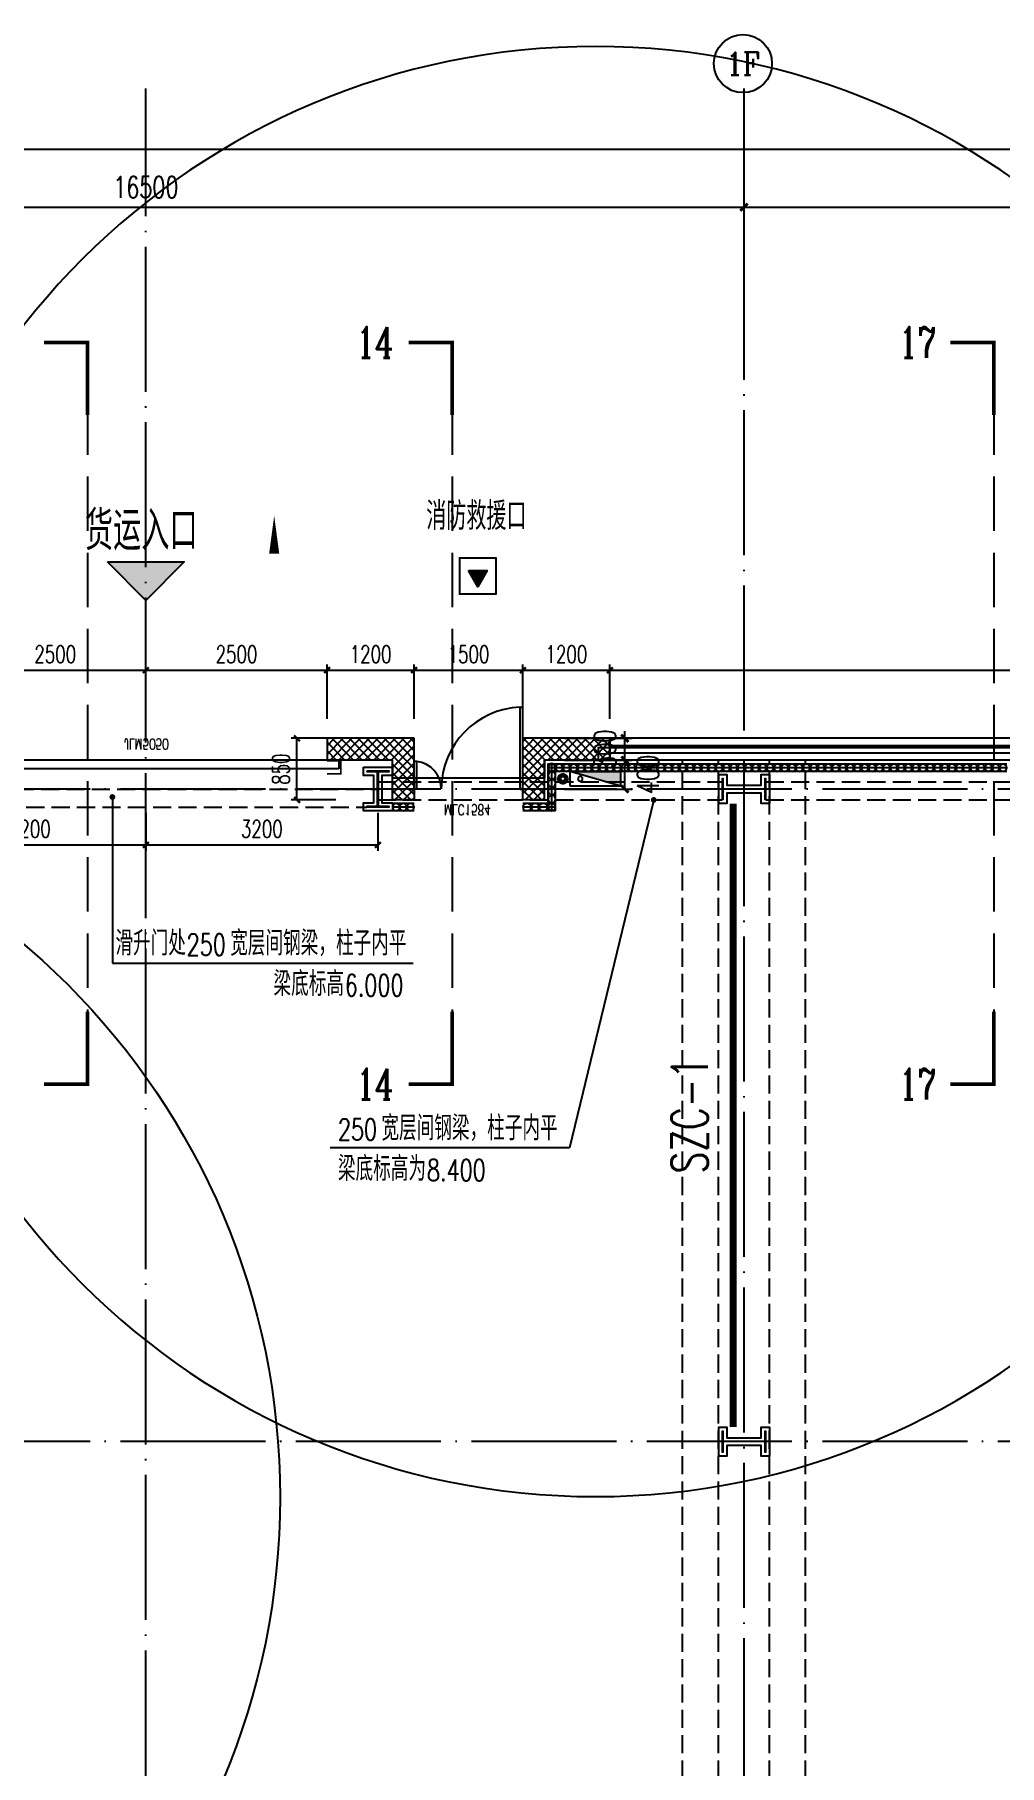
# Model space of a CAD drawing. Extents: x -1313754 to 847533, y 489853 to 941203.
# Drawn here: x -220238 to -206933, y 818354 to 842226 of the extents above; entities that cross this region are included whole.
import ezdxf
from ezdxf.enums import TextEntityAlignment as Align

# ---------------------------------------------------------------- set-up
doc = ezdxf.new("R2010")
doc.units = 0
doc.header["$LTSCALE"] = 1000
doc.header["$MEASUREMENT"] = 0
for name, pattern in [('10平面$0$DASH', [0.35, 0.25, -0.1]), ('CENTER', [2, 1.25, -0.25, 0.25, -0.25]), ('DASH', [0.35, 0.25, -0.1]), ('DOTE', [2.42, 2, -0.2, 0.02, -0.2])]:
    doc.linetypes.add(name, pattern=pattern)
doc.layers.get('Defpoints').update_dxf_attribs({"color": 210})
for name, color, linetype in [('10平面$0$WINDOW', 4, 'Continuous'), ('10平面$0$WINDOW_TEXT', 7, 'Continuous'), ('A-AXIS-D', 1, 'Continuous'), ('A-AXIS-DOTE', 14, 'DOTE'), ('A-AXIS-DP', 126, 'Continuous'), ('A-AXIS-SYMB', 3, 'Continuous'), ('A-HATCH-2', 251, 'Continuous'), ('A-HRAIL', 173, 'Continuous'), ('A-LIN-V', 9, 'Continuous'), ('A-SFCE', 30, 'Continuous'), ('A-TEXT', 61, 'Continuous'), ('A-WINDOW', 140, 'Continuous'), ('AS-WALL', 40, 'Continuous'), ('AS-结构边线层', 200, 'Continuous'), ('DIM_SYMB', 3, 'Continuous'), ('FH-line', 180, 'Continuous'), ('FH-tri', 180, 'Continuous'), ('PUB_HATCH', 8, 'Continuous'), ('PUB_TEXT', 7, 'Continuous'), ('RP-N2-01$0$$0$A-WIND-J', 1, 'Continuous'), ('RP-N2-01$0$A-WIND-J', 3, 'Continuous'), ('SB_ZF消火栓', 10, 'Continuous'), ('建-窗', 4, 'Continuous'), ('建-门窗编号', 7, 'Continuous')]:
    doc.layers.add(name, color=color, linetype=linetype)
for name, color, linetype, lineweight in [('LG-ZF消防', 1, 'Continuous', 60), ('S-col', 2, 'Continuous', 0), ('THIN', 7, 'Continuous', 0), ('柱间支撑', 6, 'CENTER', 0)]:
    doc.layers.add(name, color=color, linetype=linetype, lineweight=lineweight)
doc.styles.add('10平面$0$_TCH_WINDOW', font='SIMPLEX', dxfattribs={"height": 3.5, "bigfont": 'GBCBIG'})
doc.styles.add('_TCH_AXIS', font='COMPLEX', dxfattribs={"bigfont": 'GBCBIG'})
doc.styles.add('_TCH_DIM', font='SIMPLEX', dxfattribs={"bigfont": 'GBCBIG'})
doc.styles.add('_TCH_DIM_T3', font='SIMPLEX', dxfattribs={"width": 0.705882, "bigfont": 'GBCBIG'})
doc.styles.add('_TCH_LABEL', font='COMPLEX', dxfattribs={"bigfont": 'GBCBIG'})
doc.styles.add('A-DIM_T3', font='SIMPLEX', dxfattribs={"width": 0.705882, "bigfont": 'GBCBIG'})
doc.styles.add('A-STANDARD', font='SIMPLEX', dxfattribs={"bigfont": 'GBCBIG'})
doc.styles.add('A-WIN-LABEL', font='SIMPLEX', dxfattribs={"bigfont": 'GBCBIG'})
doc.styles.add('TSSD_Rein', font='tj-romans1.shx', dxfattribs={"width": 0.7, "bigfont": 'tj-hztxt.shx'})
doc.dimstyles.new('_TCH_ARCH&&100', dxfattribs={"dimtxt": 297.5, "dimasz": 100, "dimexe": 100, "dimexo": 100, "dimgap": 126.25, "dimtad": 1, "dimdec": 0, "dimzin": 0, "dimdsep": 46, "dimtxsty": '_TCH_DIM_T3', "dimblk": 'ARCHTICK', "dimcen": 0.09, "dimclrt": 7, "dimazin": 2, "dimtfac": 1, "dimtdec": 0, "dimtix": 1, "dimtmove": 2, "dimatfit": 3, "dimfxl": 0, "dimtolj": 1, "dimtzin": 0, "dimarcsym": 0})
doc.dimstyles.new('_TCH_ARCH&&80', dxfattribs={"dimtxt": 238, "dimasz": 80, "dimexe": 80, "dimexo": 80, "dimgap": 101, "dimtad": 1, "dimdec": 0, "dimzin": 0, "dimdsep": 46, "dimtxsty": '_TCH_DIM_T3', "dimblk": 'ARCHTICK', "dimcen": 0.09, "dimclrt": 7, "dimazin": 2, "dimtfac": 1, "dimtdec": 0, "dimtix": 1, "dimtmove": 2, "dimatfit": 3, "dimfxl": 0, "dimtolj": 1, "dimtzin": 0, "dimarcsym": 0})
doc.dimstyles.new('A-DIM&&100', dxfattribs={"dimtxt": 297.5, "dimasz": 100, "dimexe": 100, "dimexo": 100, "dimgap": 126.25, "dimtad": 1, "dimdec": 0, "dimzin": 0, "dimdsep": 46, "dimtxsty": 'A-DIM_T3', "dimblk": 'ARCHTICK', "dimcen": 0.09, "dimclrt": 7, "dimazin": 2, "dimtfac": 1, "dimtdec": 0, "dimtix": 1, "dimtmove": 2, "dimatfit": 3, "dimfxl": 0, "dimtolj": 1, "dimtzin": 0, "dimarcsym": 0})
pattern_1 = [(45, (60, 0), (-60.0001, 60.0001), []), (135, (60, 0), (-60.0001, -60.0001), [])]

# ---------------------------------------------------------------- blocks, each defined once
blk = doc.blocks.new('_ArchTick')
at = {"color": 0, "linetype": 'ByBlock', "const_width": 0.4}
blk.add_lwpolyline([(-0.5, -0.5), (0.5, 0.5)], dxfattribs=at)
blk = doc.blocks.new('*D1252')
at = {"layer": 'A-AXIS-D', "color": 0, "lineweight": -2}
for p, q in [((-6218, 34220), (-6218, 35127)), ((10282, 34220), (10282, 35127)), ((-6218, 35027), (10282, 35027))]:
    blk.add_line(p, q, dxfattribs=at)
at = {"layer": 'Defpoints', "color": 0}
for p in [(10282, 35027), (-6218, 34120), (10282, 34120)]:
    blk.add_point(p, dxfattribs=at)
at = {"layer": 'A-AXIS-D', "color": 0, "lineweight": -2, "xscale": 100, "yscale": 100, "zscale": 100, "rotation": 180}
blk.add_blockref('_ArchTick', (-6218, 35027), dxfattribs=at)
at = {"layer": 'A-AXIS-D', "color": 0, "lineweight": -2, "xscale": 100, "yscale": 100, "zscale": 100}
blk.add_blockref('_ArchTick', (10282, 35027), dxfattribs=at)
at = {"layer": 'A-AXIS-D', "color": 7, "insert": (2032, 35302), "char_height": 297.5, "attachment_point": 5, "style": '_TCH_DIM_T3'}
blk.add_mtext('\\A1;16500', dxfattribs=at)
blk = doc.blocks.new('*D1253')
at = {"layer": 'A-AXIS-D', "color": 0, "lineweight": -2}
for p, q in [((10282, 34220), (10282, 35127)), ((26782, 34220), (26782, 35127)), ((10282, 35027), (26782, 35027))]:
    blk.add_line(p, q, dxfattribs=at)
at = {"layer": 'Defpoints', "color": 0}
for p in [(26782, 35027), (10282, 34120), (26782, 34120)]:
    blk.add_point(p, dxfattribs=at)
at = {"layer": 'A-AXIS-D', "color": 0, "lineweight": -2, "xscale": 100, "yscale": 100, "zscale": 100, "rotation": 180}
blk.add_blockref('_ArchTick', (10282, 35027), dxfattribs=at)
at = {"layer": 'A-AXIS-D', "color": 0, "lineweight": -2, "xscale": 100, "yscale": 100, "zscale": 100}
blk.add_blockref('_ArchTick', (26782, 35027), dxfattribs=at)
at = {"layer": 'A-AXIS-D', "color": 7, "insert": (18532, 35302), "char_height": 297.5, "attachment_point": 5, "style": '_TCH_DIM_T3'}
blk.add_mtext('\\A1;16500', dxfattribs=at)
blk = doc.blocks.new('*D1363')
at = {"layer": 'A-AXIS-D', "color": 0, "lineweight": -2}
for p, q in [((-33818, 34320), (-33818, 35927)), ((-33818, 35827), (92682, 35827)), ((92682, 34320), (92682, 35927))]:
    blk.add_line(p, q, dxfattribs=at)
at = {"layer": 'Defpoints', "color": 0}
for p in [(92682, 35827), (-33818, 34220), (92682, 34220)]:
    blk.add_point(p, dxfattribs=at)
at = {"layer": 'A-AXIS-D', "color": 0, "lineweight": -2, "xscale": 100, "yscale": 100, "zscale": 100, "rotation": 180}
blk.add_blockref('_ArchTick', (-33818, 35827), dxfattribs=at)
at = {"layer": 'A-AXIS-D', "color": 0, "lineweight": -2, "xscale": 100, "yscale": 100, "zscale": 100}
blk.add_blockref('_ArchTick', (92682, 35827), dxfattribs=at)
at = {"layer": 'A-AXIS-D', "color": 7, "insert": (29432, 36102), "char_height": 297.5, "attachment_point": 5, "style": '_TCH_DIM_T3'}
blk.add_mtext('\\A1;126500', dxfattribs=at)
blk = doc.blocks.new('*D1498')
at = {"layer": 'A-AXIS-DP', "color": 0, "lineweight": -2}
for p, q in [((2032, 26670), (2032, 26150)), ((5232, 26670), (5232, 26150)), ((2032, 26230), (5232, 26230))]:
    blk.add_line(p, q, dxfattribs=at)
at = {"layer": 'Defpoints', "color": 0}
for p in [(2032, 26750), (5232, 26750), (5232, 26230)]:
    blk.add_point(p, dxfattribs=at)
at = {"layer": 'A-AXIS-DP', "color": 0, "lineweight": -2, "xscale": 80, "yscale": 80, "zscale": 80, "rotation": 180}
blk.add_blockref('_ArchTick', (2032, 26230), dxfattribs=at)
at = {"layer": 'A-AXIS-DP', "color": 0, "lineweight": -2, "xscale": 80, "yscale": 80, "zscale": 80}
blk.add_blockref('_ArchTick', (5232, 26230), dxfattribs=at)
at = {"layer": 'A-AXIS-DP', "color": 7, "insert": (3632, 26450), "char_height": 238, "attachment_point": 5, "style": '_TCH_DIM_T3'}
blk.add_mtext('\\A1;3200', dxfattribs=at)
blk = doc.blocks.new('*D1499')
at = {"layer": 'A-AXIS-DP', "color": 0, "lineweight": -2}
for p, q in [((-1168, 26670), (-1168, 26150)), ((2032, 26670), (2032, 26150)), ((-1168, 26230), (2032, 26230))]:
    blk.add_line(p, q, dxfattribs=at)
at = {"layer": 'Defpoints', "color": 0}
for p in [(-1168, 26750), (2032, 26750), (2032, 26230)]:
    blk.add_point(p, dxfattribs=at)
at = {"layer": 'A-AXIS-DP', "color": 0, "lineweight": -2, "xscale": 80, "yscale": 80, "zscale": 80, "rotation": 180}
blk.add_blockref('_ArchTick', (-1168, 26230), dxfattribs=at)
at = {"layer": 'A-AXIS-DP', "color": 0, "lineweight": -2, "xscale": 80, "yscale": 80, "zscale": 80}
blk.add_blockref('_ArchTick', (2032, 26230), dxfattribs=at)
at = {"layer": 'A-AXIS-DP', "color": 7, "insert": (432, 26450), "char_height": 238, "attachment_point": 5, "style": '_TCH_DIM_T3'}
blk.add_mtext('\\A1;3200', dxfattribs=at)
blk = doc.blocks.new('JYC-1')
at = {"layer": 'FH-tri'}
h = blk.add_hatch(color=2, dxfattribs=at)
h.dxf.hatch_style = 1
h.paths.add_polyline_path([(-419615, 259620), (-418365, 260870), (-418365, 259620)])
at = {"layer": 'FH-tri', "color": 2}
blk.add_lwpolyline([(-419615, 259620), (-418365, 260870), (-418365, 260870), (-418365, 259620)], close=True, dxfattribs=at)
at = {"layer": 'A-TEXT', "style": 'A-STANDARD'}
blk.add_text('货运入口', height=900.2, rotation=45, dxfattribs=at).set_placement((-420173, 259444))
blk = doc.blocks.new('10平面$0$$DorLib2D$00000126')
at = {"color": 0, "linetype": 'Continuous'}
for p, q in [((-0.532, 0.5), (-0.532, 0.9)), ((0.532, 0.9), (0.532, 0.5))]:
    blk.add_line(p, q, dxfattribs=at)
at = {"color": 0, "linetype": '10平面$0$DASH'}
for p, q in [((-0.532, 0.9), (0.532, 0.9)), ((-0.532, 0.5), (0.532, 0.5))]:
    blk.add_line(p, q, dxfattribs=at)
blk = doc.blocks.new('DOOR2DLIB$SYSLIB$00000123')
at = {"color": 0}
for p, q in [((0.475, -0.001), (0.475, 0.752)), ((0.475, 0.752), (0.5, 0.752)), ((0.5, -0.001), (0.5, 0.752)), ((-0.5, 0), (-0.5, 0.252)), ((-0.475, 0.252), (-0.5, 0.252)), ((-0.475, 0), (-0.475, 0.252)), ((-0.475, 0), (-0.5, 0)), ((0.475, -0.001), (0.5, -0.001))]:
    blk.add_line(p, q, dxfattribs=at)
for centre, radius, start, end in [((0.505, -0.002), 0.755, 92.2493, 179.7238), ((-0.501, 0.003), 0.251, 359.7899, 84.0974)]:
    blk.add_arc(centre, radius, start, end, dxfattribs=at)
blk = doc.blocks.new('G$C325EBD4F')
at = {"layer": 'PUB_HATCH'}
h = blk.add_hatch(dxfattribs=at)
h.set_pattern_fill('多孔材料', color=256, scale=30, style=0)
h.set_pattern_definition(pattern_1)
h.paths.add_polyline_path([(3700, -50), (3700, 250), (3400, 250)])
h = blk.add_hatch(dxfattribs=at)
h.set_pattern_fill('多孔材料', color=256, scale=30, style=0)
h.set_pattern_definition(pattern_1)
h.paths.add_polyline_path([(3700, -50), (3400, 250), (3400, -300), (3700, -600)])
h = blk.add_hatch(dxfattribs=at)
h.set_pattern_fill('多孔材料', color=256, scale=30, style=0)
h.set_pattern_definition(pattern_1)
h.paths.add_polyline_path([(5500, 250), (5200, 250), (5200, -50)])
h = blk.add_hatch(dxfattribs=at)
h.set_pattern_fill('多孔材料', color=256, scale=30, style=0)
h.set_pattern_definition(pattern_1)
h.paths.add_polyline_path([(5500, 250), (5200, -50), (5200, -600), (5500, -300)])
h = blk.add_hatch(dxfattribs=at)
h.set_pattern_fill('多孔材料', color=256, scale=30, style=0)
h.set_pattern_definition(pattern_1)
h.paths.add_polyline_path([(3700, -600), (3400, -300), (2500, -300), (2500, -600)])
h = blk.add_hatch(dxfattribs=at)
h.set_pattern_fill('多孔材料', color=256, scale=30, style=0)
h.set_pattern_definition(pattern_1)
h.paths.add_polyline_path([(6400, -300), (5500, -300), (5200, -600), (6400, -600)])
at = {"layer": '10平面$0$WINDOW'}
blk.add_line((5200, -50), (3700, -50), dxfattribs=at)
at = {"layer": 'AS-WALL'}
for p, q in [((3700, 250), (3400, 250)), ((3400, 250), (3400, -300)), ((3700, -50), (3700, 250)), ((5500, 250), (5200, 250)), ((5200, 250), (5200, -50)), ((5500, 250), (5500, -300)), ((3700, -50), (3700, -600)), ((5200, -50), (5200, -600)), ((3400, -300), (2500, -300)), ((2500, -600), (2500, -300)), ((6400, -300), (5500, -300)), ((6400, -600), (6400, -300)), ((3700, -600), (2500, -600)), ((6400, -600), (5200, -600))]:
    blk.add_line(p, q, dxfattribs=at)
at = {"layer": '10平面$0$WINDOW'}
ref = blk.add_blockref('DOOR2DLIB$SYSLIB$00000123', (4450, 100), dxfattribs=dict(at, xscale=-1500, yscale=1500, zscale=300, rotation=180.0000000000445))
ref.add_attrib('A', 'MLC1584', (4117, 313), dxfattribs={"layer": '10平面$0$WINDOW_TEXT', "ltscale": 500, "height": 148.8, "style": '10平面$0$_TCH_WINDOW', "width": 0.705882})
ref = blk.add_blockref('10平面$0$$DorLib2D$00000126', (0, -450), dxfattribs=dict(at, xscale=5000, yscale=-300, zscale=300, rotation=180.0000000000008))
ref.add_attrib('A', 'JLM5050', (-301, -594), dxfattribs={"layer": '10平面$0$WINDOW_TEXT', "ltscale": 500, "height": 148.8, "style": '10平面$0$_TCH_WINDOW', "width": 0.705882})
blk = doc.blocks.new('43243')
at = {"layer": 'AS-结构边线层'}
blk.add_lwpolyline([(-189244, 832390), (-195964, 832390), (-195964, 832220), (-196704, 832220), (-196704, 831970), (-198804, 831970), (-198804, 832220), (-199544, 832220), (-199544, 832390), (-212464, 832390), (-212464, 832220), (-213204, 832220), (-213204, 831970), (-215304, 831970), (-215304, 832220), (-222244, 832220), (-222244, 832390), (-226664, 832390), (-226664, 832220), (-230898, 832220)], dxfattribs=at)
blk = doc.blocks.new('_FZH')
at = {"layer": 'A-HATCH-2'}
blk.add_lwpolyline([(-0.437, -0.25), (-0.437, 0.25), (-0.297, 0.25), (-0.297, 0.067), (0.298, 0.067), (0.298, 0.25), (0.438, 0.25), (0.438, -0.25), (0.298, -0.25), (0.298, -0.068), (-0.297, -0.068), (-0.297, -0.25)], close=True, dxfattribs=at)
at = {"layer": 'S-col'}
blk.add_lwpolyline([(-0.375, -0.188), (-0.375, 0.187), (-0.36, 0.187), (-0.36, 0.005), (0.36, 0.005), (0.36, 0.187), (0.375, 0.187), (0.375, -0.188), (0.36, -0.188), (0.36, -0.005), (-0.36, -0.005), (-0.36, -0.188)], close=True, dxfattribs=at)
blk = doc.blocks.new('342343243')
at = {"layer": 'A-AXIS-DP', "color": 5}
blk.add_lwpolyline([(-155704, 832070), (-155404, 832070), (-155404, 832058), (-155550, 832058), (-155550, 831582), (-155404, 831582), (-155404, 831570), (-155704, 831570), (-155704, 831582), (-155558, 831582), (-155558, 832058), (-155704, 832058), (-155704, 832070)], close=True, dxfattribs=at)
at = {"layer": 'A-HATCH-2'}
blk.add_lwpolyline([(-155754, 832120), (-155354, 832120), (-155354, 832008), (-155500, 832008), (-155500, 831632), (-155354, 831632), (-155354, 831520), (-155754, 831520), (-155754, 831632), (-155608, 831632), (-155608, 832008), (-155754, 832008)], close=True, dxfattribs=at)
blk = doc.blocks.new('w4234324')
at = {"xscale": 800.0000000000005, "yscale": 800.0000000000005, "zscale": 800.0000000000005}
for p in [(-210454, 831820), (-210454, 822820)]:
    blk.add_blockref('_FZH', p, dxfattribs=at)
at = {"layer": 'A-AXIS-DP'}
blk.add_blockref('342343243', (-59950, 0), dxfattribs=at)
blk = doc.blocks.new('3243243')
at = {"layer": 'A-AXIS-SYMB'}
for p, q in [((-219165.8, 831710), (-219165.8, 829420)), ((-211700, 831670), (-212860.3, 826870)), ((-219165.8, 829420), (-215015.8, 829420)), ((-212860.3, 826870), (-216160, 826870))]:
    blk.add_line(p, q, dxfattribs=at)
at = {"layer": 'A-AXIS-SYMB', "const_width": 40}
for points in [[(-219165.8, 831730, 1), (-219165.8, 831690, 1)], [(-211695.3, 831689.4, 1), (-211704.7, 831650.6, 1)]]:
    blk.add_lwpolyline(points, format="xyb", close=True, dxfattribs=at)
at = {"layer": 'A-HATCH-2', "linetype": 'DASH'}
for p, q in [((-211304.2, 741520), (-211304.2, 832220)), ((-210804.2, 741520), (-210804.2, 832220)), ((-210104.2, 741520), (-210104.2, 832220)), ((-209604.2, 741520), (-209604.2, 832220))]:
    blk.add_line(p, q, dxfattribs=at)
at = {"layer": 'A-SFCE', "color": 3, "linetype": 'DASH'}
for p, q in [((-221900.2, 831820), (-215508.2, 831820)), ((-221754.2, 831570), (-215654.2, 831570))]:
    blk.add_line(p, q, dxfattribs=at)
at = {"layer": 'A-SFCE', "color": 2, "linetype": 'DASH'}
for p, q in [((-215508.2, 831920), (-210754.2, 831920)), ((-215508.2, 831670), (-210754.2, 831670))]:
    blk.add_line(p, q, dxfattribs=at)
at = {"layer": 'A-SFCE', "linetype": 'DASH'}
for p, q in [((-210154.2, 831920), (-199154.2, 831920)), ((-210154.2, 831670), (-199154.2, 831670))]:
    blk.add_line(p, q, dxfattribs=at)
at = {"layer": 'PUB_TEXT', "style": '_TCH_DIM'}
for s, p in [('滑升门处', (-219124, 829525)), ('宽层间钢梁，柱子内平', (-217541, 829525)), ('梁底标高', (-216943.8, 828965)), ('宽层间钢梁，柱子内平', (-215455, 826975)), ('梁底标高为', (-216055, 826415))]:
    blk.add_text(s, height=337.59, dxfattribs=at).set_placement(p)
at = {"layer": 'PUB_TEXT', "style": '_TCH_DIM', "width": 0.705882}
for s, p in [('250', (-218141, 829525)), ('6.000', (-215960.8, 828965)), ('250', (-216055, 826975)), ('8.400', (-214826.3, 826415))]:
    blk.add_text(s, height=297.5, dxfattribs=at).set_placement(p)
blk = doc.blocks.new('RP-N2-01$0$$0$xfjy')
at = {"layer": 'RP-N2-01$0$$0$A-WIND-J'}
h = blk.add_hatch(color=256, dxfattribs=at)
h.dxf.hatch_style = 1
h.paths.add_polyline_path([(1141876, -26214), (1142135, -26214), (1142005, -25989)])
at = {"layer": 'RP-N2-01$0$$0$A-WIND-J', "const_width": 25}
blk.add_lwpolyline([(1141755, -25889), (1141755, -26389), (1142255, -26389), (1142255, -25889)], close=True, dxfattribs=at)
at = {"layer": 'RP-N2-01$0$$0$A-WIND-J'}
for points in [[(1141755, -26389), (1142255, -26389), (1142255, -25889), (1141755, -25889)], [(1141876, -26214), (1142135, -26214), (1142005, -25989)]]:
    blk.add_lwpolyline(points, close=True, dxfattribs=at)
blk = doc.blocks.new('RP-N2-01$0$xfjy')
at = {"layer": 'RP-N2-01$0$$0$A-WIND-J'}
blk.add_blockref('RP-N2-01$0$$0$xfjy', (0, 0), dxfattribs=at)
blk = doc.blocks.new('1232')
at = {"layer": 'RP-N2-01$0$A-WIND-J', "xscale": -1, "rotation": 180}
blk.add_blockref('RP-N2-01$0$xfjy', (-1356131, 808621, 0), dxfattribs=at)
at = {"layer": 'A-TEXT', "style": '_TCH_DIM'}
blk.add_text('消防救援口', height=384.1, dxfattribs=at).set_placement((-214837, 835395, 0))
blk = doc.blocks.new('23124232432')
at = {"layer": '柱间支撑', "const_width": 100}
blk.add_lwpolyline([(-210604, 831620), (-210604, 823020)], dxfattribs=at)
at = {"layer": 'THIN', "style": 'TSSD_Rein', "width": 0.7}
blk.add_text('SZC-1', height=500, rotation=90, dxfattribs=at).set_placement((-210804, 827320), align=Align.BOTTOM_CENTER)
blk = doc.blocks.new('3333')
at = {"layer": 'A-SFCE', "const_width": 20}
blk.add_lwpolyline([(-227064, 766320), (-227064, 766510), (-227244, 766510), (-227244, 766320)], dxfattribs=at)
blk = doc.blocks.new('99平面图例外参$0$$LinePat$圆环')
for points in [[(0, 150), (300, 150)], [(0, 0), (300, 0)], [(0, -150), (300, -150)]]:
    blk.add_lwpolyline(points)
at = {"color": 0}
blk.add_circle((150, 0), 150, dxfattribs=at)
blk = doc.blocks.new('34242343243')
at = {"layer": 'A-HRAIL', "xscale": -0.3611111227129974, "yscale": 0.3333333333333333, "zscale": 0.3333333333333333, "rotation": 270}
for p in [(-213104, 832062), (-213104, 831953), (-213104, 831845), (-213104, 831737), (-213104, 831628), (-213104, 831520)]:
    blk.add_blockref('99平面图例外参$0$$LinePat$圆环', p, dxfattribs=at)
at = {"layer": 'A-HRAIL', "yscale": 0.3333333333333333, "zscale": 0.3333333333333333}
for p, xscale in [((-213054, 832114), -0.3344988349732452), ((-212953, 832114), -0.3344988349732452), ((-212853, 832114), -0.3344988349732452), ((-212753, 832114), -0.3344988349732452), ((-212652, 832114), -0.3344988349732452), ((-212552, 832114), -0.3344988349732452), ((-212452, 832114), -0.3344988349732452), ((-212351, 832114), -0.3344988349732452), ((-212251, 832114), -0.3344988349732452), ((-212151, 832114), -0.3344988349732452), ((-212050, 832114), -0.3344988349732452), ((-211950, 832114), -0.3344988349732452), ((-211850, 832114), -0.3344988349732452), ((-211749, 832114), -0.3344988349732452), ((-211649, 832114), -0.3344988349732452), ((-211549, 832114), -0.3344988349732452), ((-211448, 832114), -0.3344988349732452), ((-211348, 832114), -0.3344988349732452), ((-211248, 832114), -0.3344988349732452), ((-211147, 832114), -0.3344988349732452), ((-211047, 832114), -0.3344988349732452), ((-210946, 832114), -0.3344988349732452), ((-210846, 832114), -0.3344988349732452), ((-210746, 832114), -0.3344988349732452), ((-210645, 832114), -0.3344988349732452), ((-210545, 832114), -0.3344988349732452), ((-210445, 832114), -0.3344988349732452), ((-210344, 832114), -0.3344988349732452), ((-210244, 832114), -0.3344988349732452), ((-210144, 832114), -0.3344988349732452), ((-210043, 832114), -0.3344988349732452), ((-209943, 832114), -0.3344988349732452), ((-209843, 832114), -0.3344988349732452), ((-209742, 832114), -0.3344988349732452), ((-209642, 832114), -0.3344988349732452), ((-209542, 832114), -0.3344988349732452), ((-209441, 832114), -0.3344988349732452), ((-209341, 832114), -0.3344988349732452), ((-209241, 832114), -0.3344988349732452), ((-209140, 832114), -0.3344988349732452), ((-209040, 832114), -0.3344988349732452), ((-208939, 832114), -0.3344988349732452), ((-208839, 832114), -0.3344988349732452), ((-208739, 832114), -0.3344988349732452), ((-208638, 832114), -0.3344988349732452), ((-208538, 832114), -0.3344988349732452), ((-208438, 832114), -0.3344988349732452), ((-208337, 832114), -0.3344988349732452), ((-208237, 832114), -0.3344988349732452), ((-208137, 832114), -0.3344988349732452), ((-208036, 832114), -0.3344988349732452), ((-207936, 832114), -0.3344988349732452), ((-207836, 832114), -0.3344988349732452), ((-207735, 832114), -0.3344988349732452), ((-207635, 832114), -0.3344988349732452), ((-207535, 832114), -0.3344988349732452), ((-207434, 832114), -0.3344988349732452), ((-207334, 832114), -0.3344988349732452), ((-207234, 832114), -0.3344988349732452), ((-207133, 832114), -0.3344988349732452), ((-207033, 832114), -0.3344988349732452), ((-206933, 832114), -0.3344988349732452), ((-206832, 832114), -0.3344988349732452), ((-215204, 831570), -0.333333312028715), ((-215104, 831570), -0.333333312028715), ((-215004, 831570), -0.333333312028715), ((-213392, 831570), -0.3750000000093617), ((-213279, 831570), -0.3750000000093617), ((-213167, 831570), -0.3750000000093617), ((-213054, 831570), -0.3750000000093617)]:
    blk.add_blockref('99平面图例外参$0$$LinePat$圆环', p, dxfattribs=dict(at, xscale=xscale))
at = {"layer": 'A-SFCE', "xscale": -1, "rotation": 270}
blk.add_blockref('3333', (-982525, 1059274), dxfattribs=at)
blk = doc.blocks.new('A$C5D961328')
at = {"layer": 'SB_ZF消火栓'}
blk.add_hatch(color=256, dxfattribs=at).paths.add_polyline_path([(0, 40), (700, 40), (700, 240)])
at = {"layer": 'A-LIN-V', "ltscale": 500}
blk.add_circle((350, 40), 10001, dxfattribs=at)
at = {"layer": 'SB_ZF消火栓'}
for p, q in [((700, 240), (0, 240)), ((0, 240), (0, 40)), ((700, 240), (0, 40)), ((700, 240), (700, 40)), ((0, 40), (700, 40))]:
    blk.add_line(p, q, dxfattribs=at)
at = {"layer": 'SB_ZF消火栓', "color": 1}
blk.add_circle((140, 140), 32.5, dxfattribs=at)
blk = doc.blocks.new('43242343')
at = {"layer": 'LG-ZF消防', "linetype": 'Continuous'}
blk.add_circle((-212954, 831962), 50, dxfattribs=at)
blk = doc.blocks.new('234243242332')
at = {"layer": 'LG-ZF消防', "linetype": 'Continuous'}
blk.add_blockref('43242343', (0, 0), dxfattribs=at)
at = {"layer": 'SB_ZF消火栓', "xscale": -1, "rotation": 180}
blk.add_blockref('A$C5D961328', (-212854, 832102), dxfattribs=at)
at = {"layer": 'SB_ZF消火栓', "rotation": 270}
blk.add_blockref('A$C5D961328', (-226894, 822401), dxfattribs=at)
blk = doc.blocks.new('*D729')
at = {"layer": 'A-AXIS-DP', "color": 0, "lineweight": -2}
for p, q in [((-216084, 832520), (-216700, 832520)), ((-216620, 831670), (-216620, 832520)), ((-216084, 831670), (-216700, 831670))]:
    blk.add_line(p, q, dxfattribs=at)
at = {"layer": 'Defpoints', "color": 0}
for p in [(-216620, 832520), (-216004, 832520), (-216004, 831670)]:
    blk.add_point(p, dxfattribs=at)
at = {"layer": 'A-AXIS-DP', "color": 0, "lineweight": -2, "xscale": 80, "yscale": 80, "zscale": 80}
for p, rotation in [((-216620, 832520), 90), ((-216620, 831670), 270)]:
    blk.add_blockref('_ArchTick', p, dxfattribs=dict(at, rotation=rotation))
at = {"layer": 'A-AXIS-DP', "color": 7, "insert": (-216840, 832095), "char_height": 238, "attachment_point": 5, "rotation": 90, "style": '_TCH_DIM_T3'}
blk.add_mtext('\\A1;850', dxfattribs=at)
blk = doc.blocks.new('*D902')
at = {"layer": 'A-AXIS-DP', "color": 0, "lineweight": -2}
for p, q in [((-212930, 832220), (-211997, 832220)), ((-212097, 831820), (-212097, 832220)), ((-212930, 831820), (-211997, 831820))]:
    blk.add_line(p, q, dxfattribs=at)
at = {"layer": 'Defpoints', "color": 0}
for p in [(-213030, 832220), (-212097, 832220), (-213030, 831820)]:
    blk.add_point(p, dxfattribs=at)
at = {"layer": 'A-AXIS-DP', "color": 0, "lineweight": -2, "xscale": 100, "yscale": 100, "zscale": 100}
for p, rotation in [((-212097, 832220), 90), ((-212097, 831820), 270)]:
    blk.add_blockref('_ArchTick', p, dxfattribs=dict(at, rotation=rotation))
at = {"layer": 'A-AXIS-DP', "color": 7, "insert": (-211780, 832020), "char_height": 297.5, "attachment_point": 5, "rotation": 90, "style": 'A-DIM_T3'}
blk.add_mtext('\\A1;400', dxfattribs=at)
blk = doc.blocks.new('*D903')
at = {"layer": 'A-AXIS-DP', "color": 0, "lineweight": -2}
for p, q in [((-212930, 832520), (-211997, 832520)), ((-212097, 832520), (-212097, 832620)), ((-212097, 832220), (-212097, 832520)), ((-212930, 832220), (-211997, 832220)), ((-212097, 832220), (-212097, 832120))]:
    blk.add_line(p, q, dxfattribs=at)
at = {"layer": 'Defpoints', "color": 0}
for p in [(-213030, 832520), (-212097, 832520), (-213030, 832220)]:
    blk.add_point(p, dxfattribs=at)
at = {"layer": 'A-AXIS-DP', "color": 0, "lineweight": -2, "xscale": 100, "yscale": 100, "zscale": 100}
for p, rotation in [((-212097, 832520), 270), ((-212097, 832220), 90)]:
    blk.add_blockref('_ArchTick', p, dxfattribs=dict(at, rotation=rotation))
at = {"layer": 'A-AXIS-DP', "color": 7, "insert": (-212372, 832370), "char_height": 297.5, "attachment_point": 5, "rotation": 90, "style": 'A-DIM_T3'}
blk.add_mtext('\\A1;300', dxfattribs=at)
blk = doc.blocks.new('*D1146')
at = {"layer": 'A-AXIS-DP', "color": 0, "lineweight": -2}
for p, q in [((-221204, 832790), (-221204, 833540)), ((-221204, 833460), (-218704, 833460)), ((-218704, 832790), (-218704, 833540))]:
    blk.add_line(p, q, dxfattribs=at)
at = {"layer": 'Defpoints', "color": 0}
for p in [(-218704, 833460), (-221204, 832710), (-218704, 832710)]:
    blk.add_point(p, dxfattribs=at)
at = {"layer": 'A-AXIS-DP', "color": 0, "lineweight": -2, "xscale": 80, "yscale": 80, "zscale": 80, "rotation": 180}
blk.add_blockref('_ArchTick', (-221204, 833460), dxfattribs=at)
at = {"layer": 'A-AXIS-DP', "color": 0, "lineweight": -2, "xscale": 80, "yscale": 80, "zscale": 80}
blk.add_blockref('_ArchTick', (-218704, 833460), dxfattribs=at)
at = {"layer": 'A-AXIS-DP', "color": 7, "insert": (-219954, 833680), "char_height": 238, "attachment_point": 5, "style": '_TCH_DIM_T3'}
blk.add_mtext('\\A1;2500', dxfattribs=at)
blk = doc.blocks.new('*D1147')
at = {"layer": 'A-AXIS-DP', "color": 0, "lineweight": -2}
for p, q in [((-218704, 832790), (-218704, 833540)), ((-218704, 833460), (-216204, 833460)), ((-216204, 832790), (-216204, 833540))]:
    blk.add_line(p, q, dxfattribs=at)
at = {"layer": 'Defpoints', "color": 0}
for p in [(-216204, 833460), (-218704, 832710), (-216204, 832710)]:
    blk.add_point(p, dxfattribs=at)
at = {"layer": 'A-AXIS-DP', "color": 0, "lineweight": -2, "xscale": 80, "yscale": 80, "zscale": 80, "rotation": 180}
blk.add_blockref('_ArchTick', (-218704, 833460), dxfattribs=at)
at = {"layer": 'A-AXIS-DP', "color": 0, "lineweight": -2, "xscale": 80, "yscale": 80, "zscale": 80}
blk.add_blockref('_ArchTick', (-216204, 833460), dxfattribs=at)
at = {"layer": 'A-AXIS-DP', "color": 7, "insert": (-217454, 833680), "char_height": 238, "attachment_point": 5, "style": '_TCH_DIM_T3'}
blk.add_mtext('\\A1;2500', dxfattribs=at)
blk = doc.blocks.new('*D1148')
at = {"layer": 'A-AXIS-DP', "color": 0, "lineweight": -2}
for p, q in [((-216204, 832790), (-216204, 833540)), ((-216204, 833460), (-215004, 833460)), ((-215004, 832790), (-215004, 833540))]:
    blk.add_line(p, q, dxfattribs=at)
at = {"layer": 'Defpoints', "color": 0}
for p in [(-215004, 833460), (-216204, 832710), (-215004, 832710)]:
    blk.add_point(p, dxfattribs=at)
at = {"layer": 'A-AXIS-DP', "color": 0, "lineweight": -2, "xscale": 80, "yscale": 80, "zscale": 80, "rotation": 180}
blk.add_blockref('_ArchTick', (-216204, 833460), dxfattribs=at)
at = {"layer": 'A-AXIS-DP', "color": 0, "lineweight": -2, "xscale": 80, "yscale": 80, "zscale": 80}
blk.add_blockref('_ArchTick', (-215004, 833460), dxfattribs=at)
at = {"layer": 'A-AXIS-DP', "color": 7, "insert": (-215604, 833680), "char_height": 238, "attachment_point": 5, "style": '_TCH_DIM_T3'}
blk.add_mtext('\\A1;1200', dxfattribs=at)
blk = doc.blocks.new('*D1149')
at = {"layer": 'A-AXIS-DP', "color": 0, "lineweight": -2}
for p, q in [((-215004, 832790), (-215004, 833540)), ((-215004, 833460), (-213504, 833460)), ((-213504, 832790), (-213504, 833540))]:
    blk.add_line(p, q, dxfattribs=at)
at = {"layer": 'Defpoints', "color": 0}
for p in [(-213504, 833460), (-215004, 832710), (-213504, 832710)]:
    blk.add_point(p, dxfattribs=at)
at = {"layer": 'A-AXIS-DP', "color": 0, "lineweight": -2, "xscale": 80, "yscale": 80, "zscale": 80, "rotation": 180}
blk.add_blockref('_ArchTick', (-215004, 833460), dxfattribs=at)
at = {"layer": 'A-AXIS-DP', "color": 0, "lineweight": -2, "xscale": 80, "yscale": 80, "zscale": 80}
blk.add_blockref('_ArchTick', (-213504, 833460), dxfattribs=at)
at = {"layer": 'A-AXIS-DP', "color": 7, "insert": (-214254, 833680), "char_height": 238, "attachment_point": 5, "style": '_TCH_DIM_T3'}
blk.add_mtext('\\A1;1500', dxfattribs=at)
blk = doc.blocks.new('*D1150')
at = {"layer": 'A-AXIS-DP', "color": 0, "lineweight": -2}
for p, q in [((-213504, 832790), (-213504, 833540)), ((-213504, 833460), (-212304, 833460)), ((-212304, 832790), (-212304, 833540))]:
    blk.add_line(p, q, dxfattribs=at)
at = {"layer": 'Defpoints', "color": 0}
for p in [(-212304, 833460), (-213504, 832710), (-212304, 832710)]:
    blk.add_point(p, dxfattribs=at)
at = {"layer": 'A-AXIS-DP', "color": 0, "lineweight": -2, "xscale": 80, "yscale": 80, "zscale": 80, "rotation": 180}
blk.add_blockref('_ArchTick', (-213504, 833460), dxfattribs=at)
at = {"layer": 'A-AXIS-DP', "color": 0, "lineweight": -2, "xscale": 80, "yscale": 80, "zscale": 80}
blk.add_blockref('_ArchTick', (-212304, 833460), dxfattribs=at)
at = {"layer": 'A-AXIS-DP', "color": 7, "insert": (-212904, 833680), "char_height": 238, "attachment_point": 5, "style": '_TCH_DIM_T3'}
blk.add_mtext('\\A1;1200', dxfattribs=at)
blk = doc.blocks.new('*D1151')
at = {"layer": 'A-AXIS-DP', "color": 0, "lineweight": -2}
for p, q in [((-212304, 832790), (-212304, 833540)), ((-212304, 833460), (-199704, 833460)), ((-199704, 832790), (-199704, 833540))]:
    blk.add_line(p, q, dxfattribs=at)
at = {"layer": 'Defpoints', "color": 0}
for p in [(-199704, 833460), (-212304, 832710), (-199704, 832710)]:
    blk.add_point(p, dxfattribs=at)
at = {"layer": 'A-AXIS-DP', "color": 0, "lineweight": -2, "xscale": 80, "yscale": 80, "zscale": 80, "rotation": 180}
blk.add_blockref('_ArchTick', (-212304, 833460), dxfattribs=at)
at = {"layer": 'A-AXIS-DP', "color": 0, "lineweight": -2, "xscale": 80, "yscale": 80, "zscale": 80}
blk.add_blockref('_ArchTick', (-199704, 833460), dxfattribs=at)
at = {"layer": 'A-AXIS-DP', "color": 7, "insert": (-206004, 833680), "char_height": 238, "attachment_point": 5, "style": '_TCH_DIM_T3'}
blk.add_mtext('\\A1;12600', dxfattribs=at)
blk = doc.blocks.new('WINDOW2DLIB$DYNSTYLE$00000005')
at = {"color": 0}
for points in [[(-0.5, 0.5), (-0.5, -0.5)], [(-0.5, 0.5), (0.5, 0.5)], [(0.5, -0.5), (0.5, 0.5)], [(0.5, 0.1667), (-0.5, 0.1667)], [(0.5, -0.1667), (-0.5, -0.1667)], [(-0.5, -0.5), (0.5, -0.5)]]:
    blk.add_lwpolyline(points, dxfattribs=at)
blk = doc.blocks.new('dote')
at = {"layer": 'A-AXIS-D'}
blk.add_circle((10267.3, 37006.1), 400, dxfattribs=at)
at = {"layer": 'A-AXIS-DOTE'}
for p, q in [((2032.2, -69160), (2032.2, 36662.3)), ((10282.2, -68993.9), (10282.2, 36662.3)), ((76282.2, 27000), (-41310, 27000)), ((76282.2, 18000), (-41310, 18000))]:
    blk.add_line(p, q, dxfattribs=at)
at = {"layer": 'DIM_SYMB', "linetype": 'DASH', "ltscale": 3}
for p, q in [((1226.4, 32360), (1226.4, 23730)), ((6256.4, 32360), (6256.4, 23730)), ((13726.4, 32360), (13726.4, 23730))]:
    blk.add_line(p, q, dxfattribs=at)
at = {"layer": 'DIM_SYMB', "const_width": 50}
for points in [[(626.4, 33160), (1226.4, 33160), (1226.4, 32160)], [(5656.4, 33160), (6256.4, 33160), (6256.4, 32160)], [(13126.4, 33160), (13726.4, 33160), (13726.4, 32160)], [(1226.4, 23930), (1226.4, 22930), (626.4, 22930)], [(6256.4, 23930), (6256.4, 22930), (5656.4, 22930)], [(13726.4, 23930), (13726.4, 22930), (13126.4, 22930)]]:
    blk.add_lwpolyline(points, dxfattribs=at)
at = {"layer": 'PUB_TEXT', "style": '_TCH_AXIS'}
blk.add_text('1F', height=314.07, dxfattribs=at).set_placement((10035.5, 36849.1), (10499.1, 36849.1), align=Align.FIT)
at = {"layer": 'PUB_TEXT', "style": '_TCH_LABEL', "width": 0.705882}
for s, p in [('14', (4935, 32947.5)), ('17', (12419.2, 32947.5)), ('14', (4935, 22717.5)), ('17', (12419.2, 22717.5))]:
    blk.add_text(s, height=425, dxfattribs=at).set_placement(p)
at = {"layer": 'A-AXIS-D'}
for base, p1, p2, picture, middle in [((92682.2, 35826.7), (-33817.8, 34220), (92682.2, 34220), '*D1363', (29432.2, 36101.7)), ((10282.2, 35026.7), (-6217.8, 34120), (10282.2, 34120), '*D1252', (2032.2, 35301.7)), ((26782.2, 35026.7), (10282.2, 34120), (26782.2, 34120), '*D1253', (18532.2, 35301.7))]:
    dim = blk.add_linear_dim(base=base, p1=p1, p2=p2, angle=0, dimstyle='_TCH_ARCH&&100', override={"dimgap": 0}, dxfattribs=at)
    dim.commit()
    dim.dimension.update_dxf_attribs({"geometry": picture, "text_midpoint": middle, "dimtype": 161})
at = {"layer": 'A-AXIS-DP'}
for p1, p2, picture, middle in [((-1167.8, 26750), (2032.2, 26750), '*D1499', (432.2, 26450)), ((2032.2, 26750), (5232.2, 26750), '*D1498', (3632.2, 26450))]:
    dim = blk.add_aligned_dim(p1=p1, p2=p2, distance=-520, dimstyle='_TCH_ARCH&&80', dxfattribs=at)
    dim.commit()
    dim.dimension.update_dxf_attribs({"geometry": picture, "text_midpoint": middle})

msp = doc.modelspace()

# ---------------------------------------------------------------- linework, layer by layer
at = {"layer": 'A-AXIS-SYMB'}
msp.add_lwpolyline([(-216934.2, 834130, 0, 0, 0), (-216934.2, 835590, 0, 140, 0), (-216934.2, 835065, 0, 0, 0)], format="xyseb", dxfattribs=at)
at = {"layer": 'AS-WALL'}
msp.add_line((-212304.2, 832520), (-212304.2, 832220), dxfattribs=at)

# ---------------------------------------------------------------- block references
msp.add_blockref('1232', (0, 0))
at = {"layer": 'A-AXIS-DP'}
msp.add_blockref('3243243', (0, 0), dxfattribs=at)
at = {"layer": 'A-WINDOW'}
for name in ['43243', 'w4234324']:
    msp.add_blockref(name, (0, 0), dxfattribs=at)
at = {"layer": 'AS-WALL'}
msp.add_blockref('dote', (-220736.4, 804820), dxfattribs=at)
at = {"layer": 'AS-WALL', "xscale": -1, "rotation": 180}
msp.add_blockref('G$C325EBD4F', (-218704.2, 831920), dxfattribs=at)
at = {"layer": 'DIM_SYMB'}
msp.add_blockref('34242343243', (0, 0), dxfattribs=at)
at = {"layer": 'FH-line', "xscale": 0.6000000000000002, "yscale": 0.6000000000000002, "zscale": 0.6000000000000002, "rotation": 315.0000000000014}
msp.add_blockref('JYC-1', (-151354.2, 546777.7), dxfattribs=at)
at = {"layer": 'SB_ZF消火栓', "linetype": 'Continuous'}
msp.add_blockref('234243242332', (0, 0), dxfattribs=at)
at = {"layer": '建-窗'}
ref = msp.add_blockref('WINDOW2DLIB$DYNSTYLE$00000005', (-206004.2, 832370), dxfattribs=dict(at, xscale=12600, yscale=-300, zscale=300, rotation=180.0000000001271))
ref.add_attrib('A', 'C12624', (-206284.2, 831910.6), dxfattribs={"layer": '建-门窗编号', "ltscale": 500, "height": 148.75, "style": 'A-WIN-LABEL', "width": 0.705882})
at = {"layer": '柱间支撑'}
msp.add_blockref('23124232432', (0, 0), dxfattribs=at)

# ---------------------------------------------------------------- dimensions: what is measured, and where the dimension line sits
at = {"layer": 'A-AXIS-DP'}
for p1, p2, distance, dimstyle, picture, middle in [((-221204.2, 832710), (-218704.2, 832710), 750, '_TCH_ARCH&&80', '*D1146', (-219954.2, 833680)), ((-218704.2, 832710), (-216204.2, 832710), 750, '_TCH_ARCH&&80', '*D1147', (-217454.2, 833680)), ((-216204.2, 832710), (-215004.2, 832710), 750, '_TCH_ARCH&&80', '*D1148', (-215604.2, 833680)), ((-215004.2, 832710), (-213504.2, 832710), 750, '_TCH_ARCH&&80', '*D1149', (-214254.2, 833680)), ((-213504.2, 832710), (-212304.2, 832710), 750, '_TCH_ARCH&&80', '*D1150', (-212904.2, 833680)), ((-212304.2, 832710), (-199704.2, 832710), 750, '_TCH_ARCH&&80', '*D1151', (-206004.2, 833680)), ((-213030, 832220), (-213030, 832520), -933.3, 'A-DIM&&100', '*D903', (-212371.7, 832370)), ((-216004.2, 831670), (-216004.2, 832520), 615.8, '_TCH_ARCH&&80', '*D729', (-216840, 832095))]:
    dim = msp.add_aligned_dim(p1=p1, p2=p2, distance=distance, dimstyle=dimstyle, dxfattribs=at)
    dim.commit()
    dim.dimension.update_dxf_attribs({"geometry": picture, "text_midpoint": middle})
dim = msp.add_linear_dim(base=(-212096.7, 832220), p1=(-213030, 831820), p2=(-213030, 832220), angle=90, dimstyle='A-DIM&&100', dxfattribs=at)
dim.commit()
dim.dimension.update_dxf_attribs({"geometry": '*D902', "text_midpoint": (-211780, 832020), "dimtype": 129})

doc.saveas('drawing.dxf')
